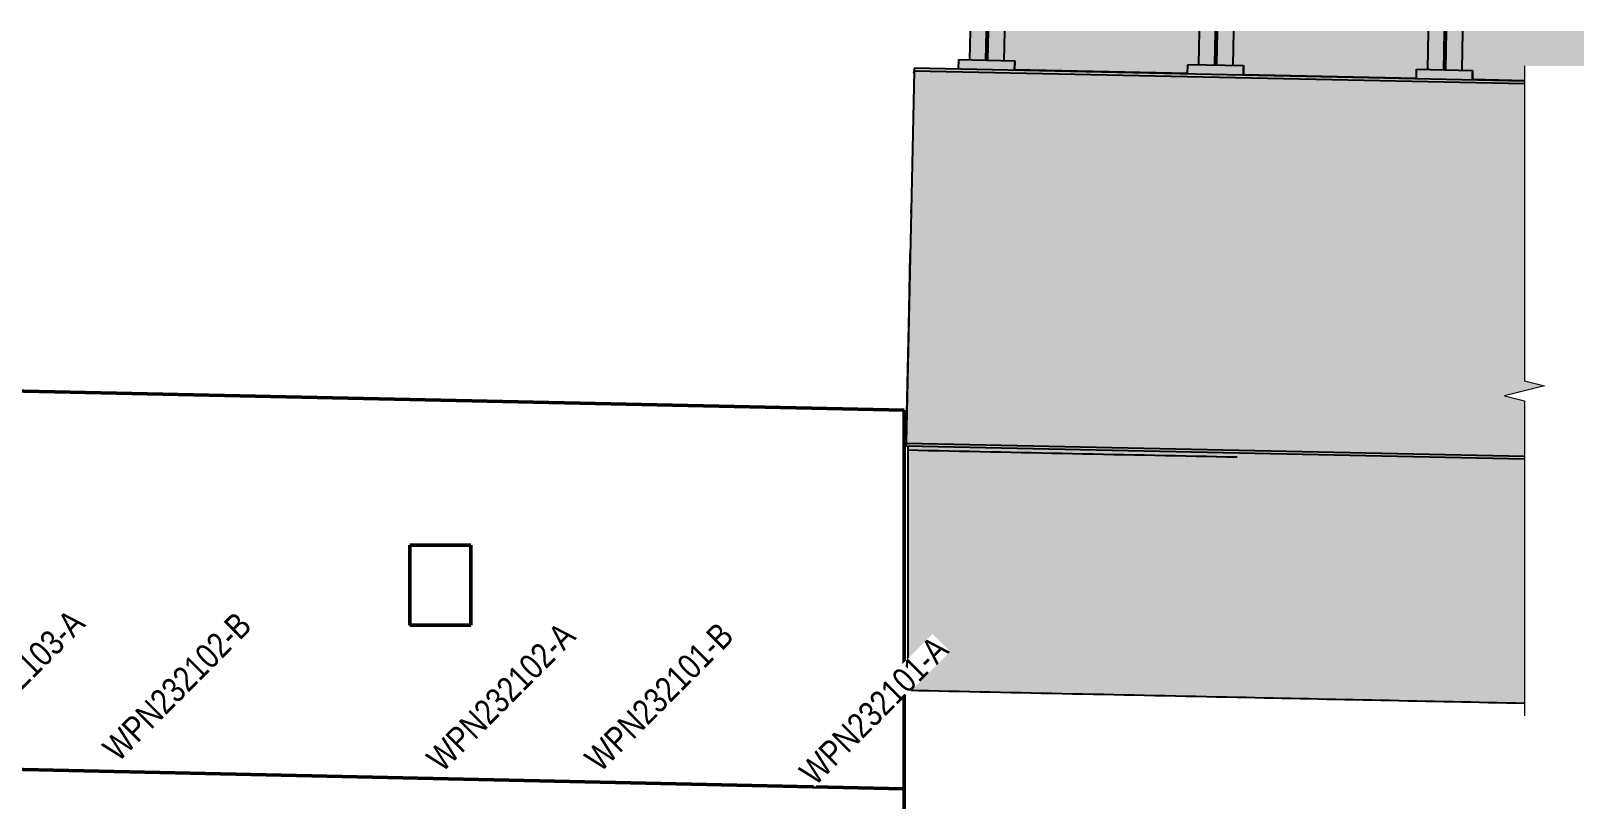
# Model space of a CAD drawing. Header units: metres. Extents: x 1114 to 1183, y -509 to 23.
# Drawn here: x 1175.35 to 1183.11, y 19.33 to 23.17 of the extents above; entities that cross this region are included whole.
import ezdxf

# ---------------------------------------------------------------- set-up
doc = ezdxf.new("R2010")
doc.units = ezdxf.units.M
for name, color, linetype, lineweight in [('A-DETL-GENF', 7, 'Continuous', 9), ('A-GENM', 7, 'Continuous', 35), ('S-BEAM', 7, 'Continuous', 50), ('S-FNDN-IDEN', 7, 'Continuous', 18)]:
    doc.layers.add(name, color=color, linetype=linetype, lineweight=lineweight)
doc.styles.add('Arial Narrow', font='ARIALN.TTF', dxfattribs={"height": 0.125})

# ---------------------------------------------------------------- blocks, each defined once
blk = doc.blocks.new('CappingBeam_RS39B_CB01A - CappingBeam_RS39B_CB01A-57939457-DRG-2873192 - ELEVATION - FASCIA PANEL AT ABUTMENT A')
at = {"layer": 'A-GENM', "lineweight": 25, "true_color": 0xefefdf}
for points in [[(1146.2203, 19.8157), (1146.2203, 21.0157), (1143.1362, 21.0802), (1143.1362, 19.8802), (1144.7836, 19.8456)], [(1146.2203, 21.0157), (1146.2203, 21.0158), (1145.6437, 21.0277)]]:
    blk.add_hatch(color=254, dxfattribs=at).paths.add_polyline_path(points)
h = blk.add_hatch(color=254, dxfattribs=at)
h.paths.add_polyline_path([(1143.1362, 19.8802), (1143.1362, 19.8807), (1143.1362, 19.8802)])
h.paths.add_polyline_path([(1143.1362, 21.0277), (1143.1362, 21.0277), (1143.1362, 21.0315)])
at = {"layer": 'A-GENM', "color": 253, "lineweight": 25, "true_color": 0xa3a3a3}
blk.add_line((1143.1362, 19.8802), (1143.1362, 19.8802), dxfattribs=at)
at = {"layer": 'A-GENM', "color": 253, "lineweight": 25, "true_color": 0xa3a3a3, "flags": 128}
blk.add_lwpolyline([(1143.1362, 21.0802), (1143.1362, 20.9469), (1143.1362, 20.8135), (1143.1362, 20.6802), (1143.1362, 20.5469), (1143.1362, 20.4135), (1143.1362, 20.2802), (1143.1362, 20.1469), (1143.1362, 20.0135), (1143.1362, 19.8802)], dxfattribs=at)
at = {"layer": 'A-GENM', "color": 253, "lineweight": 25, "true_color": 0xa3a3a3}
blk.add_open_spline([(1144.7836, 21.0456), (1144.2345, 21.057), (1143.6853, 21.0685), (1143.1362, 21.0802)], degree=3, dxfattribs=at)
blk.add_open_spline([(1146.2203, 19.8157), (1145.7414, 19.8256), (1144.7134, 19.847), (1143.6853, 19.8685), (1143.1362, 19.8802)], degree=3, knots=[0.8439934, 0.8439934, 0.8439934, 0.8439934, 0.9166667, 1, 1, 1, 1], dxfattribs=at)
blk = doc.blocks.new('StitchPour_RS39B_01 - StitchPour_RS39B_01-60507265-DRG-2873192 - ELEVATION - FASCIA PANEL AT ABUTMENT A')
at = {"layer": 'A-GENM', "lineweight": 25, "true_color": 0xf4f4f4}
blk.add_hatch(color=7, dxfattribs=at).paths.add_polyline_path([(1146.2203, 21.0158), (1146.2203, 21.0354), (1143.1362, 21.1002), (1143.1363, 21.0802), (1145.6483, 21.0277)])
at = {"layer": 'A-GENM', "color": 253, "lineweight": 25, "true_color": 0xa3a3a3}
for p in [(1143.1362, 21.1002), (1143.1362, 21.0802)]:
    blk.add_line(p, (1143.1362, 21.0802), dxfattribs=at)
at = {"layer": 'A-GENM', "color": 253, "lineweight": 25, "true_color": 0xa3a3a3, "flags": 128}
blk.add_lwpolyline([(1143.1362, 21.4802), (1143.1362, 21.4802), (1143.1362, 21.4802)], dxfattribs=at)
blk = doc.blocks.new('SCR_NW_1 - SCR_NW_1-66978933-DRG-2873192 - ELEVATION - FASCIA PANEL AT ABUTMENT A')
at = {"layer": 'A-GENM', "lineweight": 25, "true_color": 0xebebeb}
blk.add_hatch(color=7, dxfattribs=at).paths.add_polyline_path([(1144.5349, 22.9621), (1144.5359, 23.0083), (1144.59, 23.0072), (1144.5935, 23.1747), (1143.6203, 23.1747), (1143.6172, 23.0276), (1143.6711, 23.0265), (1143.6704, 22.9891), (1143.6702, 22.9802), (1144.5347, 22.9621)])
at = {"layer": 'A-GENM', "color": 253, "lineweight": 25, "true_color": 0xaeaeae}
blk.add_line((1144.5349, 22.9621), (1143.6701, 22.9803), dxfattribs=at)
blk = doc.blocks.new('SCR_NW_2 - SCR_NW_2-66978934-DRG-2873192 - ELEVATION - FASCIA PANEL AT ABUTMENT A')
at = {"layer": 'A-GENM', "lineweight": 25, "true_color": 0xebebeb}
blk.add_hatch(color=7, dxfattribs=at).paths.add_polyline_path([(1145.6797, 22.938), (1145.6806, 22.9843), (1145.7347, 22.9831), (1145.7387, 23.1747), (1144.7655, 23.1747), (1144.7619, 23.0036), (1144.8158, 23.0025), (1144.8153, 22.9745), (1144.815, 22.9562), (1145.6795, 22.938)])
at = {"layer": 'A-GENM', "color": 253, "lineweight": 25, "true_color": 0xaeaeae}
blk.add_line((1145.6797, 22.938), (1144.8148, 22.9562), dxfattribs=at)
blk = doc.blocks.new('SCR_NW_3 - SCR_NW_3-66978935-DRG-2873192 - ELEVATION - FASCIA PANEL AT ABUTMENT A')
at = {"layer": 'A-GENM', "lineweight": 25, "true_color": 0xebebeb}
blk.add_hatch(color=7, dxfattribs=at).paths.add_polyline_path([(1146.2203, 22.9267), (1146.2203, 23.0005), (1146.5172, 23.0005), (1146.5172, 23.1747), (1145.9108, 23.1747), (1145.9067, 22.9795), (1145.9606, 22.9784), (1145.9605, 22.9717), (1145.9597, 22.9322), (1145.9686, 22.932)])
at = {"layer": 'A-GENM', "color": 253, "lineweight": 25, "true_color": 0xaeaeae}
blk.add_line((1146.2203, 22.9267), (1145.9596, 22.9322), dxfattribs=at)
blk = doc.blocks.new('PLATE ph - PLATE ph-66945816-DRG-2873192 - ELEVATION - FASCIA PANEL AT ABUTMENT A')
at = {"layer": 'A-GENM', "lineweight": 25, "true_color": 0xebebeb}
blk.add_hatch(color=7, dxfattribs=at).paths.add_polyline_path([(1143.6701, 22.9786), (1143.6711, 23.0265), (1143.3911, 23.0324), (1143.3901, 22.9844), (1143.4582, 22.983)])
at = {"layer": 'A-GENM', "color": 253, "lineweight": 25, "true_color": 0xaeaeae}
for p, q in [((1143.3901, 22.9844), (1143.3911, 23.0324)), ((1143.3911, 23.0324), (1143.6711, 23.0265)), ((1143.6711, 23.0265), (1143.6701, 22.9786)), ((1143.6702, 22.9786), (1143.671, 23.0198)), ((1143.6711, 23.0265), (1143.671, 23.0198))]:
    blk.add_line(p, q, dxfattribs=at)
blk = doc.blocks.new('POST_3000_1C_360UB2 - 1C-68650417-DRG-2873192 - ELEVATION - FASCIA PANEL AT ABUTMENT A')
at = {"layer": 'A-GENM', "lineweight": 25, "true_color": 0xebebeb}
for points in [[(1143.5158, 23.0298), (1143.5187, 23.1747), (1143.4482, 23.1747), (1143.4452, 23.0312), (1143.5157, 23.0298)], [(1143.5271, 23.0295), (1143.5302, 23.1747), (1143.5189, 23.1747), (1143.5158, 23.0298), (1143.5271, 23.0295)], [(1143.5351, 23.0294), (1143.5382, 23.1747), (1143.5302, 23.1747), (1143.5271, 23.0295)], [(1143.5466, 23.0291), (1143.5497, 23.1747), (1143.5382, 23.1747), (1143.5352, 23.0294), (1143.5465, 23.0291)], [(1143.6172, 23.0276), (1143.6203, 23.1747), (1143.5497, 23.1747), (1143.5466, 23.0291), (1143.6085, 23.0278)]]:
    blk.add_hatch(color=7, dxfattribs=at).paths.add_polyline_path(points)
at = {"layer": 'A-GENM', "color": 253, "lineweight": 25, "true_color": 0xaeaeae}
for p, q in [((1143.4482, 23.1747), (1143.4452, 23.0312)), ((1143.5271, 23.0295), (1143.5302, 23.1747)), ((1143.5382, 23.1747), (1143.5351, 23.0294)), ((1143.6203, 23.1747), (1143.6172, 23.0276))]:
    blk.add_line(p, q, dxfattribs=at)
blk = doc.blocks.new('POST_3000_1C_360UB2 - 1C-68650418-DRG-2873192 - ELEVATION - FASCIA PANEL AT ABUTMENT A')
at = {"layer": 'A-GENM', "lineweight": 25, "true_color": 0xebebeb}
for points in [[(1144.6606, 23.0057), (1144.6641, 23.1747), (1144.5935, 23.1747), (1144.59, 23.0072), (1144.6604, 23.0057)], [(1144.6719, 23.0055), (1144.6754, 23.1747), (1144.6641, 23.1747), (1144.6606, 23.0057), (1144.6718, 23.0055)], [(1144.6799, 23.0053), (1144.6834, 23.1747), (1144.6754, 23.1747), (1144.6719, 23.0055)], [(1144.6914, 23.0051), (1144.6949, 23.1747), (1144.6835, 23.1747), (1144.68, 23.0053), (1144.6912, 23.0051)], [(1144.7619, 23.0036), (1144.7655, 23.1747), (1144.6949, 23.1747), (1144.6914, 23.0051), (1144.7533, 23.0038)]]:
    blk.add_hatch(color=7, dxfattribs=at).paths.add_polyline_path(points)
at = {"layer": 'A-GENM', "color": 253, "lineweight": 25, "true_color": 0xaeaeae}
for p, q in [((1144.5935, 23.1747), (1144.59, 23.0072)), ((1144.6719, 23.0055), (1144.6754, 23.1747)), ((1144.6834, 23.1747), (1144.6799, 23.0053)), ((1144.7655, 23.1747), (1144.7619, 23.0036))]:
    blk.add_line(p, q, dxfattribs=at)
blk = doc.blocks.new('POST_3000_1C_360UB2 - 1C-68650419-DRG-2873192 - ELEVATION - FASCIA PANEL AT ABUTMENT A')
at = {"layer": 'A-GENM', "lineweight": 25, "true_color": 0xebebeb}
for points in [[(1145.8053, 22.9817), (1145.8094, 23.1747), (1145.7387, 23.1747), (1145.7347, 22.9831), (1145.8052, 22.9817)], [(1145.8166, 22.9814), (1145.8207, 23.1747), (1145.8094, 23.1747), (1145.8053, 22.9817), (1145.8166, 22.9814)], [(1145.8246, 22.9813), (1145.8287, 23.1747), (1145.8207, 23.1747), (1145.8166, 22.9814)], [(1145.8361, 22.981), (1145.8402, 23.1747), (1145.8288, 23.1747), (1145.8247, 22.9813), (1145.836, 22.981)], [(1145.9067, 22.9795), (1145.9108, 23.1747), (1145.8402, 23.1747), (1145.8361, 22.981), (1145.898, 22.9797)]]:
    blk.add_hatch(color=7, dxfattribs=at).paths.add_polyline_path(points)
at = {"layer": 'A-GENM', "color": 253, "lineweight": 25, "true_color": 0xaeaeae}
for p, q in [((1145.7387, 23.1747), (1145.7347, 22.9831)), ((1145.8166, 22.9814), (1145.8207, 23.1747)), ((1145.8287, 23.1747), (1145.8246, 22.9813)), ((1145.9108, 23.1747), (1145.9067, 22.9795))]:
    blk.add_line(p, q, dxfattribs=at)
blk = doc.blocks.new('Barrier-Precast-MPB-03-B - Typical-68652177-DRG-2873192 - ELEVATION - FASCIA PANEL AT ABUTMENT A')
at = {"layer": 'A-GENM', "lineweight": 25, "true_color": 0xf4f4f4}
for points in [[(1146.2203, 22.9104), (1146.2203, 22.925), (1143.1679, 22.9891), (1143.1676, 22.9745), (1145.4975, 22.9256)], [(1146.2203, 21.0504), (1146.2203, 21.3271), (1146.1203, 21.3521), (1146.3203, 21.4021), (1146.2203, 21.4271), (1146.2203, 22.9104), (1143.1676, 22.9745), (1143.1286, 21.1153), (1146.1203, 21.0525)], [(1143.1515, 22.2076), (1143.1515, 22.2076), (1143.1516, 22.2102)], [(1143.15, 22.1371), (1143.15, 22.1371), (1143.1501, 22.1391)], [(1143.1285, 21.1153), (1143.1286, 21.1153), (1143.1425, 21.7801)], [(1146.2203, 21.0354), (1146.2203, 21.0504), (1143.1286, 21.1153), (1143.1283, 21.1004), (1145.4975, 21.0506)]]:
    blk.add_hatch(color=7, dxfattribs=at).paths.add_polyline_path(points)
at = {"layer": 'A-GENM', "color": 253, "lineweight": 25, "true_color": 0xa3a3a3}
for p, q in [((1143.1679, 22.9891), (1143.1676, 22.9745)), ((1146.2203, 22.925), (1143.1679, 22.9891)), ((1143.1676, 22.9745), (1143.1286, 21.1153)), ((1143.1674, 22.9648), (1143.1676, 22.9745)), ((1146.2203, 22.9104), (1143.1676, 22.9745)), ((1143.1425, 21.7801), (1143.1484, 22.0626)), ((1143.1285, 21.1153), (1143.1425, 21.7801)), ((1143.1282, 21.1004), (1143.1285, 21.1153)), ((1143.1283, 21.1004), (1143.1282, 21.1004)), ((1143.1286, 21.1153), (1143.1283, 21.1004)), ((1146.2203, 21.0354), (1143.1283, 21.1004)), ((1143.1286, 21.1153), (1146.2203, 21.0504))]:
    blk.add_line(p, q, dxfattribs=at)
for points in [[(1143.1528, 22.2676), (1143.1528, 22.2693), (1143.1529, 22.2725), (1143.1529, 22.2753), (1143.153, 22.2766)], [(1143.1501, 22.1418), (1143.1501, 22.142), (1143.1501, 22.1422), (1143.1501, 22.1421), (1143.1501, 22.1417), (1143.1501, 22.1413), (1143.1501, 22.141)]]:
    blk.add_open_spline(points, degree=3, dxfattribs=at)
for points, knots in [([(1143.153, 22.2766), (1143.153, 22.2783), (1143.153, 22.2801), (1143.1531, 22.2813), (1143.1531, 22.2816), (1143.1531, 22.2816)], [-1, -1, -1, -1, -0.9305556, -0.8958333, -0.8888889, -0.8888889, -0.8888889, -0.8888889]), ([(1143.1514, 22.2026), (1143.1514, 22.2025), (1143.1514, 22.2022), (1143.1514, 22.2022), (1143.1514, 22.2026), (1143.1514, 22.203), (1143.1514, 22.2032)], [-0.8888889, -0.8888889, -0.8888889, -0.8888889, -0.8611111, -0.8263889, -0.7916667, -0.7777778, -0.7777778, -0.7777778, -0.7777778]), ([(1143.1486, 22.0673), (1143.1485, 22.066), (1143.1485, 22.0645), (1143.1485, 22.0632), (1143.1485, 22.0627), (1143.1485, 22.0626)], [0, 0, 0, 0, 0.0555556, 0.0833333, 0.1111111, 0.1111111, 0.1111111, 0.1111111]), ([(1143.149, 22.0877), (1143.149, 22.0872), (1143.1489, 22.0842), (1143.1488, 22.08), (1143.1487, 22.0755), (1143.1486, 22.0715), (1143.1486, 22.0689), (1143.1486, 22.0673)], [0.7777778, 0.7777778, 0.7777778, 0.7777778, 0.7916667, 0.8611111, 0.8958333, 0.9305556, 1, 1, 1, 1])]:
    blk.add_open_spline(points, degree=3, knots=knots, dxfattribs=at)
blk = doc.blocks.new('T2DPAA-T2D-C3S-RS-M3D-100334_rvt-1-DRG-2873192 - ELEVATION - FASCIA PANEL AT ABUTMENT A')
at = {"layer": 'A-GENM', "color": 253, "lineweight": 25, "true_color": 0xa3a3a3}
for name, p in [('POST_3000_1C_360UB2 - 1C-68650417-DRG-2873192 - ELEVATION - FASCIA PANEL AT ABUTMENT A', (0, 0)), ('SCR_NW_1 - SCR_NW_1-66978933-DRG-2873192 - ELEVATION - FASCIA PANEL AT ABUTMENT A', (0, 0)), ('POST_3000_1C_360UB2 - 1C-68650418-DRG-2873192 - ELEVATION - FASCIA PANEL AT ABUTMENT A', (0, 0)), ('SCR_NW_2 - SCR_NW_2-66978934-DRG-2873192 - ELEVATION - FASCIA PANEL AT ABUTMENT A', (0, 0)), ('POST_3000_1C_360UB2 - 1C-68650419-DRG-2873192 - ELEVATION - FASCIA PANEL AT ABUTMENT A', (0, 0)), ('SCR_NW_3 - SCR_NW_3-66978935-DRG-2873192 - ELEVATION - FASCIA PANEL AT ABUTMENT A', (0, 0)), ('Barrier-Precast-MPB-03-B - Typical-68652177-DRG-2873192 - ELEVATION - FASCIA PANEL AT ABUTMENT A', (0, 0)), ('PLATE ph - PLATE ph-66945816-DRG-2873192 - ELEVATION - FASCIA PANEL AT ABUTMENT A', (0, 0)), ('PLATE ph - PLATE ph-66945816-DRG-2873192 - ELEVATION - FASCIA PANEL AT ABUTMENT A', (1.1447, -0.0241)), ('PLATE ph - PLATE ph-66945816-DRG-2873192 - ELEVATION - FASCIA PANEL AT ABUTMENT A', (2.2895, -0.0481)), ('StitchPour_RS39B_01 - StitchPour_RS39B_01-60507265-DRG-2873192 - ELEVATION - FASCIA PANEL AT ABUTMENT A', (0, 0)), ('CappingBeam_RS39B_CB01A - CappingBeam_RS39B_CB01A-57939457-DRG-2873192 - ELEVATION - FASCIA PANEL AT ABUTMENT A', (0, 0))]:
    blk.add_blockref(name, p, dxfattribs=at)
blk = doc.blocks.new('BREAK LINE - INPUT VIEW SCALE_R13 - Std Break-6838807-DRG-2873192 - ELEVATION - FASCIA PANEL AT ABUTMENT A')
at = {"layer": 'A-DETL-GENF'}
for p, q in [((1146.2203, 23.0005), (1146.2203, 21.4271)), ((1146.3203, 21.4021), (1146.1203, 21.3521)), ((1146.2203, 21.4271), (1146.3203, 21.4021)), ((1146.1203, 21.3521), (1146.2203, 21.3271)), ((1146.2203, 21.3271), (1146.2203, 19.7537))]:
    blk.add_line(p, q, dxfattribs=at)

msp = doc.modelspace()

# ---------------------------------------------------------------- linework, layer by layer
at = {"layer": 'S-BEAM', "color": 252, "true_color": 0x888888}
for p, q in [((1179.7125, 21.2804), (1162.9606, 21.6428)), ((1179.7124, 19.3899), (1179.7125, 21.2804)), ((1177.2413, 20.206), (1177.2413, 20.606)), ((1177.2413, 20.606), (1177.5457, 20.606)), ((1177.5457, 20.606), (1177.5457, 20.206)), ((1177.5457, 20.206), (1177.2413, 20.206)), ((1162.9606, 19.7524), (1179.7114, 19.3899)), ((1179.7114, 19.3899), (1179.7124, 19.3899)), ((1179.7124, 19.3899), (1179.7124, 17.8896))]:
    msp.add_line(p, q, dxfattribs=at)

# ---------------------------------------------------------------- block references
at = {"lineweight": 5}
msp.add_blockref('T2DPAA-T2D-C3S-RS-M3D-100334_rvt-1-DRG-2873192 - ELEVATION - FASCIA PANEL AT ABUTMENT A', (36.595, 0), dxfattribs=at)
at = {"layer": 'A-DETL-GENF'}
msp.add_blockref('BREAK LINE - INPUT VIEW SCALE_R13 - Std Break-6838807-DRG-2873192 - ELEVATION - FASCIA PANEL AT ABUTMENT A', (36.595, 0), dxfattribs=at)

# ---------------------------------------------------------------- next in the draw order: texts
at = {"layer": 'S-FNDN-IDEN', "lineweight": 9, "char_height": 0.125, "attachment_point": 1, "rotation": 45, "style": 'Arial Narrow', "bg_fill": 3, "box_fill_scale": 1, "bg_fill_color": 256, "bg_fill_true_color": 13158600, "bg_fill_transparency": 0}
for s, insert in [('WPN232103-A', (1174.8621, 19.6194)), ('WPN232102-B', (1175.6951, 19.6073)), ('WPN232102-A', (1177.3148, 19.5553)), ('WPN232101-A', (1179.1794, 19.4873))]:
    msp.add_mtext(s, dxfattribs=dict(at, insert=insert))

# ---------------------------------------------------------------- next in the draw order: texts
at = {"layer": 'S-FNDN-IDEN', "lineweight": 9, "insert": (1178.1057, 19.5555), "char_height": 0.125, "attachment_point": 1, "rotation": 45, "style": 'Arial Narrow', "bg_fill": 3, "box_fill_scale": 1, "bg_fill_color": 256, "bg_fill_true_color": 13158600, "bg_fill_transparency": 0}
msp.add_mtext('WPN232101-B', dxfattribs=at)

doc.saveas('drawing.dxf')
